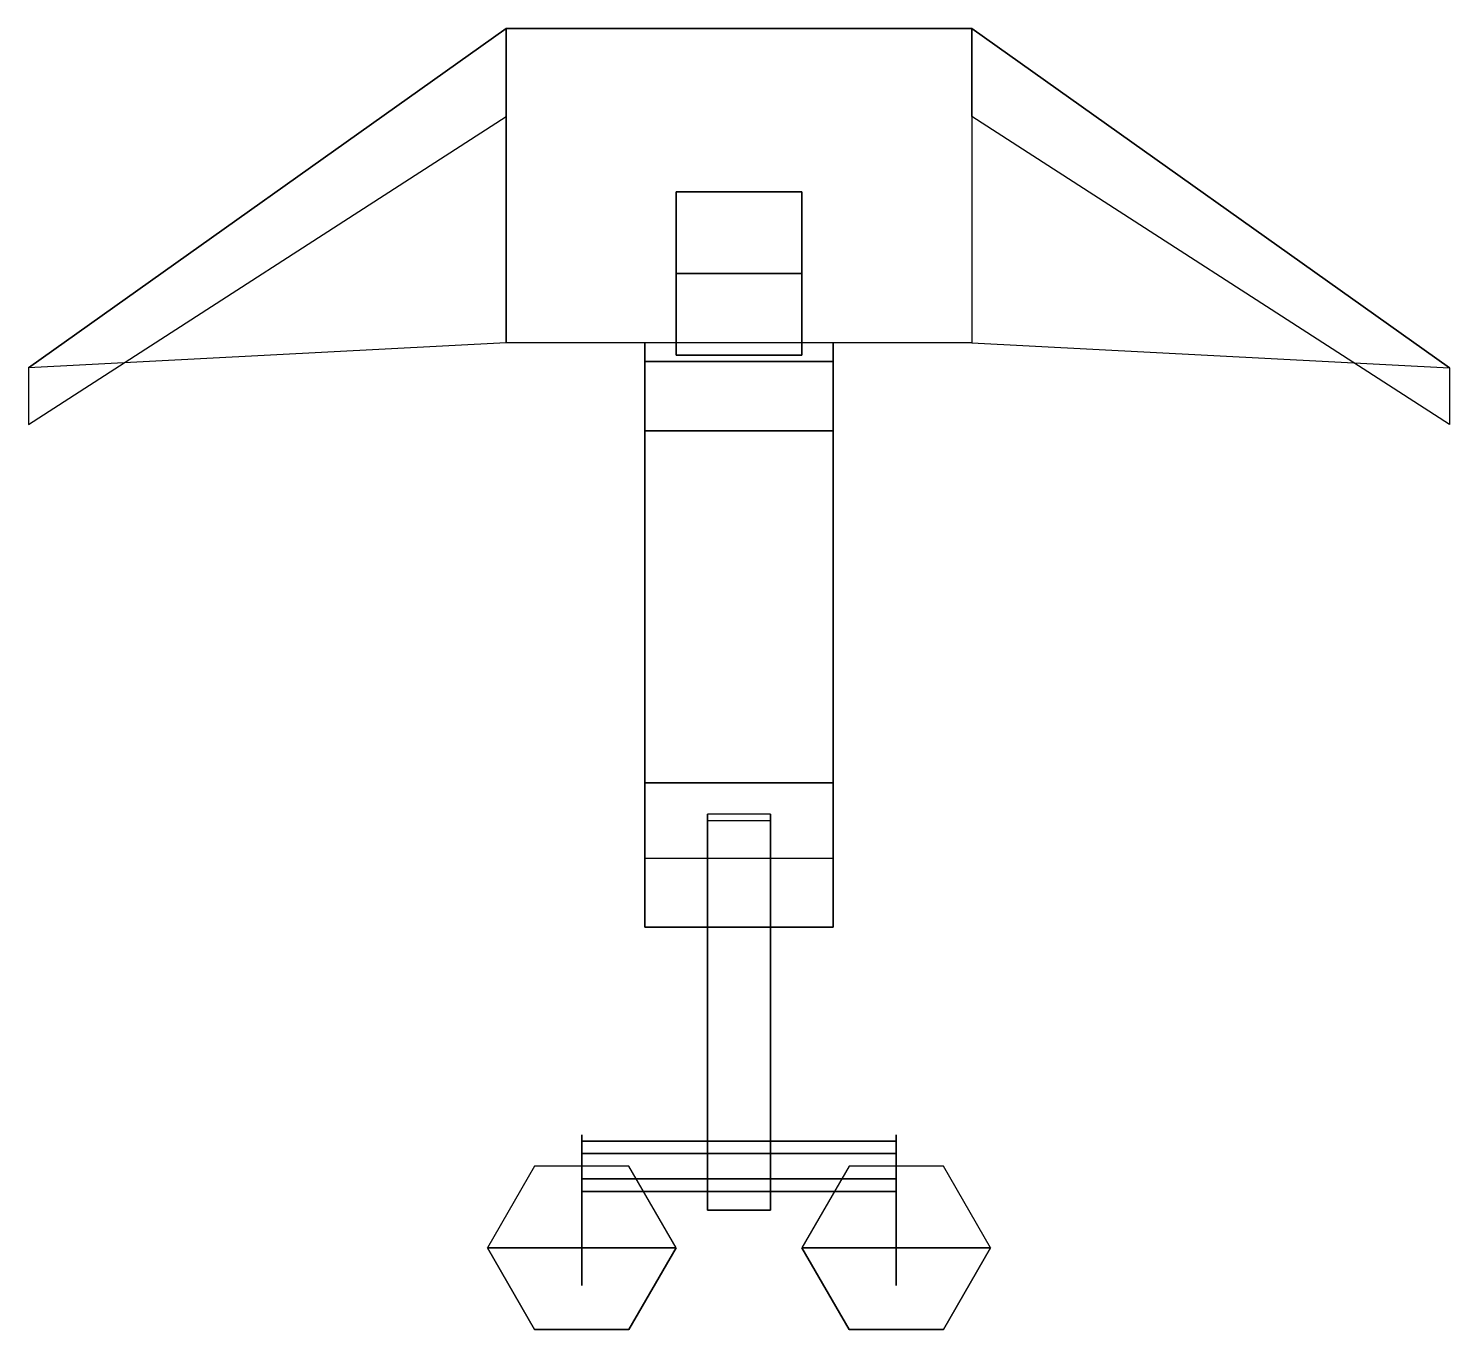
# Model space of a CAD drawing. Extents: x -1.13 to 1.13, y -1.21 to 0.86.
import ezdxf

# ---------------------------------------------------------------- set-up
doc = ezdxf.new("R2010")
doc.units = 0
doc.layers.add('TURRET', color=2, linetype='CONTINUOUS')

msp = doc.modelspace()

# ---------------------------------------------------------------- linework, layer by layer
at = {"layer": 'TURRET'}
for points in [[(-1.13, 0.32, 0.42), (-0.37, 0.86, 0.42), (-0.37, 0.86, 0.11), (-1.13, 0.32, 0.11)], [(-1.13, 0.23, 1.33), (-0.37, 0.72, 1.16), (-0.37, 0.86, 0.42), (-1.13, 0.32, 0.42)], [(-1.13, 0.32, 0.11), (-0.37, 0.86, 0.11), (-0.37, 0.36, 0.01), (-1.13, 0.32, 0.11)], [(-0.37, 0.86, 0.42), (0.37, 0.86, 0.42), (0.37, 0.86, 0.11), (-0.37, 0.86, 0.11)], [(-0.37, 0.86, 0.11), (0.37, 0.86, 0.11), (0.37, 0.36, 0.01), (-0.37, 0.36, 0.01)], [(1.13, 0.23, 1.33), (0.37, 0.72, 1.16), (0.37, 0.86, 0.42), (1.13, 0.32, 0.42)], [(1.13, 0.32, 0.11), (0.37, 0.86, 0.11), (0.37, 0.36, 0.01), (1.13, 0.32, 0.11)], [(1.13, 0.32, 0.42), (0.37, 0.86, 0.42), (0.37, 0.86, 0.11), (1.13, 0.32, 0.11)], [(0.1, 0.47, 0.76), (0.1, 0.5999, 0.685), (-0.1, 0.5999, 0.685), (-0.1, 0.47, 0.76)], [(0.1, 0.5999, 0.685), (0.1, 0.5999, 0.535), (-0.1, 0.5999, 0.535), (-0.1, 0.5999, 0.685)], [(0.1, 0.5999, 0.535), (0.1, 0.47, 0.46), (-0.1, 0.47, 0.46), (-0.1, 0.5999, 0.535)], [(-0.1, 0.47, 0.76), (-0.1, 0.5999, 0.685), (-0.1, 0.5999, 0.535), (-0.1, 0.3401, 0.685)], [(-0.1, 0.3401, 0.685), (-0.1, 0.5999, 0.535), (-0.1, 0.47, 0.46), (-0.1, 0.3401, 0.535)], [(0.1, 0.3401, 0.685), (0.1, 0.5999, 0.535), (0.1, 0.5999, 0.685), (0.1, 0.47, 0.76)], [(0.1, 0.3401, 0.535), (0.1, 0.47, 0.46), (0.1, 0.5999, 0.535), (0.1, 0.3401, 0.685)], [(0.1, 0.3401, 0.685), (0.1, 0.47, 0.76), (-0.1, 0.47, 0.76), (-0.1, 0.3401, 0.685)], [(0.1, 0.47, 0.46), (0.1, 0.3401, 0.535), (-0.1, 0.3401, 0.535), (-0.1, 0.47, 0.46)], [(-0.15, 0.36), (-0.15, -0.46), (-0.15, -0.34, 0.88), (-0.15, 0.33, 0.88)], [(-0.15, 0.33, 0.88), (0.15, 0.33, 0.88), (0.15, 0.36), (-0.15, 0.36)], [(0.1, 0.3401, 0.535), (0.1, 0.3401, 0.685), (-0.1, 0.3401, 0.685), (-0.1, 0.3401, 0.535)], [(0.15, 0.33, 0.88), (0.15, -0.34, 0.88), (0.15, -0.46), (0.15, 0.36)], [(-0.15, 0.22, 1.27), (0.15, 0.22, 1.27), (0.15, 0.33, 0.88), (-0.15, 0.33, 0.88)], [(-0.15, 0.33, 0.88), (-0.15, -0.34, 0.88), (-0.15, -0.57, 1.62), (-0.15, 0.22, 1.27)], [(0.15, 0.22, 1.27), (0.15, -0.57, 1.62), (0.15, -0.34, 0.88), (0.15, 0.33, 0.88)], [(-0.15, -0.57, 1.62), (0.15, -0.57, 1.62), (0.15, 0.22, 1.27), (-0.15, 0.22, 1.27)], [(-0.15, -0.34, 0.88), (0.15, -0.34, 0.88), (0.15, -0.57, 1.62), (-0.15, -0.57, 1.62)], [(-0.15, -0.46), (0.15, -0.46), (0.15, -0.34, 0.88), (-0.15, -0.34, 0.88)], [(-0.05, -0.4, 0.38), (-0.05, -1.02, 0.4), (-0.05, -1.02, 0.48), (-0.05, -0.39, 0.48)], [(-0.05, -0.39, 0.48), (-0.05, -1.02, 0.48), (0.05, -1.02, 0.48), (0.05, -0.39, 0.48)], [(0.05, -0.4, 0.38), (0.05, -1.02, 0.4), (-0.05, -1.02, 0.4), (-0.05, -0.4, 0.38)], [(0.05, -1.02, 0.48), (0.05, -1.02, 0.4), (0.05, -0.4, 0.38), (0.05, -0.39, 0.48)], [(-0.25, -0.9, 0.51), (-0.25, -1.01, 0.51), (-0.25, -0.98, 0.4), (-0.25, -0.91, 0.4)], [(-0.25, -1.04, 0.54), (-0.25, -1.14, 0.54), (-0.25, -1.01, 0.51), (-0.25, -0.9, 0.51)], [(0.25, -0.9, 0.51), (0.25, -1.01, 0.51), (0.25, -0.98, 0.4), (0.25, -0.91, 0.4)], [(0.25, -1.04, 0.54), (0.25, -1.14, 0.54), (0.25, -1.01, 0.51), (0.25, -0.9, 0.51)], [(0.25, -0.93, 0.4746), (0.25, -0.91, 0.44), (-0.25, -0.91, 0.44), (-0.25, -0.93, 0.4746)], [(0.25, -0.91, 0.44), (0.25, -0.93, 0.4054), (-0.25, -0.93, 0.4054), (-0.25, -0.91, 0.44)], [(0.25, -0.97, 0.4746), (0.25, -0.93, 0.4746), (-0.25, -0.93, 0.4746), (-0.25, -0.97, 0.4746)], [(0.25, -0.93, 0.4054), (0.25, -0.97, 0.4054), (-0.25, -0.97, 0.4054), (-0.25, -0.93, 0.4054)], [(-0.175, -0.9501, 0.54), (-0.325, -0.9501, 0.54), (-0.4, -1.08, 0.54), (-0.1, -1.08, 0.54)], [(0.25, -0.99, 0.44), (0.25, -0.97, 0.4746), (-0.25, -0.97, 0.4746), (-0.25, -0.99, 0.44)], [(0.25, -0.97, 0.4054), (0.25, -0.99, 0.44), (-0.25, -0.99, 0.44), (-0.25, -0.97, 0.4054)], [(0.325, -0.9501, 0.54), (0.175, -0.9501, 0.54), (0.1, -1.08, 0.54), (0.4, -1.08, 0.54)], [(-0.05, -1.02, 0.48), (-0.05, -1.02, 0.4), (0.05, -1.02, 0.4), (0.05, -1.02, 0.48)], [(-0.1, -1.08, 0.54), (-0.4, -1.08, 0.54), (-0.325, -1.2099, 0.54), (-0.175, -1.2099, 0.54)], [(-0.4, -1.08, 0.67), (-0.325, -1.2099, 0.67), (-0.325, -1.2099, 0.87), (-0.4, -1.08, 0.87)], [(-0.175, -1.2099, 0.67), (-0.1, -1.08, 0.67), (-0.1, -1.08, 0.87), (-0.175, -1.2099, 0.87)], [(0.4, -1.08, 0.54), (0.1, -1.08, 0.54), (0.175, -1.2099, 0.54), (0.325, -1.2099, 0.54)], [(0.1, -1.08, 0.67), (0.175, -1.2099, 0.67), (0.175, -1.2099, 0.87), (0.1, -1.08, 0.87)], [(0.325, -1.2099, 0.67), (0.4, -1.08, 0.67), (0.4, -1.08, 0.87), (0.325, -1.2099, 0.87)], [(-0.175, -1.2099, 0.54), (-0.325, -1.2099, 0.54), (-0.325, -1.2099, 0.67), (-0.175, -1.2099, 0.67)], [(-0.325, -1.2099, 0.67), (-0.175, -1.2099, 0.67), (-0.175, -1.2099, 0.87), (-0.325, -1.2099, 0.87)], [(0.325, -1.2099, 0.54), (0.175, -1.2099, 0.54), (0.175, -1.2099, 0.67), (0.325, -1.2099, 0.67)], [(0.175, -1.2099, 0.67), (0.325, -1.2099, 0.67), (0.325, -1.2099, 0.87), (0.175, -1.2099, 0.87)]]:
    msp.add_3dface(points, dxfattribs=at)

doc.saveas('drawing.dxf')
